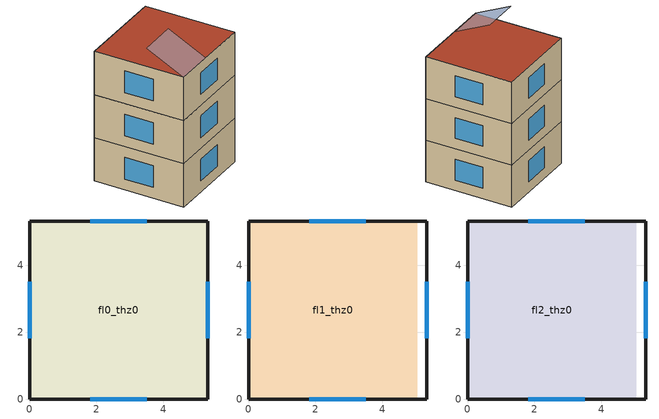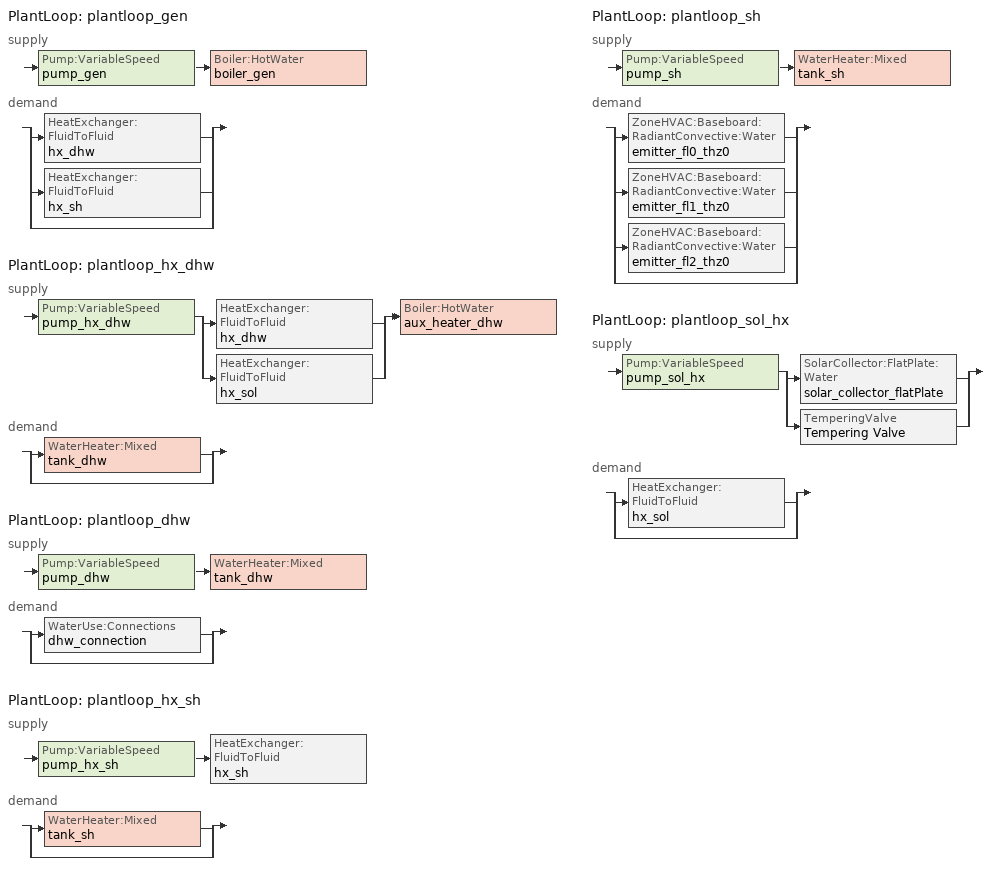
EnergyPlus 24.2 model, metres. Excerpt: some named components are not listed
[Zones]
fl0_thz0
 floor ground (Ground_construction_ground): 5.32,5.32 5.32,0 0,0 0,5.32 z0
 wall outside (Wall_construction): 0,0 5.32,0 5.32,5.32 0,5.32 0,0 z0:2.6
 window (Window_construction): 1.81,0 3.51,0 / 0,3.51 0,1.81 / 5.32,1.81 5.32,3.51 / 3.51,5.32 1.81,5.32 z0.65:1.95
fl1_thz0
 floor to fl0_thz0 (Ground_construction): 5.05,5.32 5.05,0 0,0 0,5.32 z2.6
 wall outside (Wall_construction): 0,0 5.32,0 5.32,5.32 0,5.32 0,0 z2.6:5.2
 window (Window_construction): 1.81,0 3.51,0 / 0,3.51 0,1.81 / 5.32,1.81 5.32,3.51 / 3.51,5.32 1.81,5.32 z3.25:4.55
fl2_thz0
 floor to fl1_thz0 (Ground_construction): 5.05,5.32 5.05,0 0,0 0,5.32 z5.2
 wall outside (Wall_construction): 0,0 5.32,0 5.32,5.32 0,5.32 0,0 z5.2:7.8
 window (Window_construction): 1.81,0 3.51,0 / 0,3.51 0,1.81 / 5.32,1.81 5.32,3.51 / 3.51,5.32 1.81,5.32 z5.85:7.15
 roof outside (Roof_construction): 5.32,0 5.32,5.32 0,5.32 0,0 z7.8
shading: 0,0,7.8 2.27,0,7.8 2.27,2.2,8.9 0,2.2,8.9
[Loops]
PlantLoop 'plantloop_gen'
 supply: Pump:VariableSpeed 'pump_gen' > Boiler:HotWater 'boiler_gen'
 demand: split
  | HeatExchanger:FluidToFluid 'hx_dhw'
  | HeatExchanger:FluidToFluid 'hx_sh'
  | bypass
PlantLoop 'plantloop_hx_dhw'
 supply: Pump:VariableSpeed 'pump_hx_dhw' > split
  | HeatExchanger:FluidToFluid 'hx_dhw'
  | HeatExchanger:FluidToFluid 'hx_sol'
  join > Boiler:HotWater 'aux_heater_dhw'
 demand: split
  | WaterHeater:Mixed 'tank_dhw'
  | bypass
PlantLoop 'plantloop_dhw'
 supply: Pump:VariableSpeed 'pump_dhw' > WaterHeater:Mixed 'tank_dhw'
 demand: split
  | WaterUse:Connections 'dhw_connection'
  | bypass
PlantLoop 'plantloop_hx_sh'
 supply: Pump:VariableSpeed 'pump_hx_sh' > HeatExchanger:FluidToFluid 'hx_sh'
 demand: split
  | WaterHeater:Mixed 'tank_sh'
  | bypass
PlantLoop 'plantloop_sh'
 supply: Pump:VariableSpeed 'pump_sh' > WaterHeater:Mixed 'tank_sh'
 demand: split
  | ZoneHVAC:Baseboard:RadiantConvective:Water 'emitter_fl0_thz0'
  | ZoneHVAC:Baseboard:RadiantConvective:Water 'emitter_fl1_thz0'
  | ZoneHVAC:Baseboard:RadiantConvective:Water 'emitter_fl2_thz0'
  | bypass
PlantLoop 'plantloop_sol_hx'
 supply: Pump:VariableSpeed 'pump_sol_hx' > split
  | SolarCollector:FlatPlate:Water 'solar_collector_flatPlate'
  | TemperingValve 'Tempering Valve'
 demand: split
  | HeatExchanger:FluidToFluid 'hx_sol'
  | bypass
[Building]
Building: North Axis {deg}=0; Loads Convergence Tolerance Value {W}=0.04; Temperature Convergence Tolerance Value {deltaC}=0.4; Solar Distribution=FullExterior; Maximum Number of Warmup Days=25; Minimum Number of Warmup Days=1
[Site:Location]
Tesserete: Latitude {deg}=46.067; Longitude {deg}=8.966; Time Zone {hr}=1; Elevation {m}=529
[SITE:GROUNDTEMPERATURE:BUILDINGSURFACE]
18, 18, 18, 18, 18, 18, 18, 18, 18, 18, 18, 18
[SITE:GROUNDTEMPERATURE:FCFACTORMETHOD]
January Ground Temperature=1.6; February Ground Temperature=0.7; March Ground Temperature=2.3; April Ground Temperature=4.8; May Ground Temperature=11.2; June Ground Temperature=16.2; July Ground Temperature=19.6; August Ground Temperature=20.6; September Ground Temperature=18.9; October Ground Temperature=15; November Ground Temperature=9.8; December Ground Temperature=5
[SITE:GROUNDTEMPERATURE:SHALLOW]
14, 14, 14, 14, 14, 14, 14, 14, 14, 14, 14, 14
[SITE:GROUNDTEMPERATURE:DEEP]
14, 14, 14, 14, 14, 14, 14, 14, 14, 14, 14, 14
[SizingPeriod:DesignDay] Day of Month=21; Dry-Bulb Temperature Range Modifier Type=DefaultMultipliers; Barometric Pressure {Pa}=96196; Rain Indicator=No; Snow Indicator=No; Daylight Saving Time Indicator=No; Begin Environment Reset Mode=FullResetAtBeginEnvironment
Name | Month | Day Type | Maximum Dry-Bulb Temperature {C} | Daily Dry-Bulb Temperature Range {deltaC} | Humidity Condition Type | Wetbulb or DewPoint at Maximum Dry-Bulb {C} | Wind Speed {m/s} | Wind Direction {deg} | Solar Model Indicator | ASHRAE Clear Sky Optical Depth for Beam Irradiance (taub) | ASHRAE Clear Sky Optical Depth for Diffuse Irradiance (taud) | Enthalpy at Maximum Dry-Bulb {J/kg} | Sky Clearness
Zuerich-Kloten Ann Clg .4% Condns DB=>MWB | 7 | SummerDesignDay | 30 | 11 | Wetbulb | 19.9 | 2.5 | 240 | ASHRAETau | 0.35 | 2.354
Zuerich-Kloten Ann Clg .4% Condns DP=>MDB | 7 | SummerDesignDay | 23.1 | 11 | Dewpoint | 18.2 | 2.5 | 240 | ASHRAETau | 0.35 | 2.354
Zuerich-Kloten Ann Clg .4% Condns Enth=>MDB | 7 | SummerDesignDay | 27.9 | 11 | Enthalpy |  | 2.5 | 240 | ASHRAETau | 0.35 | 2.354 | 61600
Zuerich-Kloten Ann Clg .4% Condns WB=>MDB | 7 | SummerDesignDay | 27.8 | 11 | Wetbulb | 20.7 | 2.5 | 240 | ASHRAETau | 0.35 | 2.354
Zuerich-Kloten Ann Htg 99.6% Condns DB | 1 | WinterDesignDay | -9.2 | 0 | Wetbulb | -9.2 | 1.9 | 30 | ASHRAEClearSky |  |  |  | 0
Zuerich-Kloten Ann Htg Wind 99.6% Condns WS=>MCDB | 1 | WinterDesignDay | 9 | 0 | Wetbulb | 9 | 11.1 | 30 | ASHRAEClearSky |  |  |  | 0
Zuerich-Kloten Ann Hum_n 99.6% Condns DP=>MCDB | 1 | WinterDesignDay | -7.7 | 0 | Dewpoint | -12.1 | 1.9 | 30 | ASHRAEClearSky |  |  |  | 0
[MATERIAL] Roughness=Rough; Thermal Absorptance=0.9
Name | Thickness | Conductivity | Density | Specific Heat | Solar Absorptance | Visible Absorptance
Gr2_L1 | 0.015 | 0.7 | 1600 | 1000 | 0.6 | 0.6
Gr2_L2 | 0.24 | 0.87 | 930 | 840 | 0.6 | 0.6
Gr2_L3 | 0.01 | 0.04 | 240 | 760 | 0.6 | 0.6
Gr2_L4 | 0.025 | 0.09 | 750 | 1300 | 0.6 | 0.6
Gr2_L5 | 0.02 | 0.47 | 700 | 1880 | 0.6 | 0.6
internal_ceiling_L1 | 0.1 | 1.4 | 2100 | 840 | 0.6 | 0.6
Ro1_L1 | 0.008 | 0.17 | 1050 | 1000 | 0.9 | 0.9
Ro1_L2 | 0.11 | 0.038 | 15 | 1500 | 0.6 | 0.6
Ro1_L4 | 0.024 | 0.13 | 450 | 1600 | 0.6 | 0.6
Wa1_L1 | 0.005 | 0.87 | 2085 | 840 | 0.6 | 0.6
Wa1_L2 | 0.17 | 0.038 | 15 | 1500 | 0.6 | 0.6
Wa1_L3 | 0.125 | 0.44 | 1200 | 840 | 0.6 | 0.6
Wa1_L4 | 0.01 | 0.7 | 1100 | 900 | 0.6 | 0.6
[Material]
insulation_layer: Roughness=Rough; Thickness {m}=0.03; Conductivity {W/m-K}=0.02; Density {kg/m3}=56.06; Specific Heat {J/kg-K}=1210; Thermal Absorptance=0.9; Solar Absorptance=0.7; Visible Absorptance=0.7
[CONSTRUCTION]
Ground_construction_ground: Gr2_L1, Gr2_L2, Gr2_L3, Gr2_L4, Gr2_L5
Ground_construction: insulation_layer, internal_ceiling_L1
Roof_construction: Ro1_L1, Ro1_L2, Ro1_L3, Ro1_L4
Wall_construction: Wa1_L1, Wa1_L2, Wa1_L3, Wa1_L4
Window_construction: Wi1_L1, Wi1_L2, Wi1_L3
[MATERIAL:NOMASS]
Ro1_L3: Roughness=Rough; Thermal Resistance=0.0210526; Thermal Absorptance=0.9; Solar Absorptance=0.7; Visible Absorptance=0.7
[WINDOWMATERIAL:GLAZING] Optical Data Type=SpectralAverage; Thickness=0.005; Solar Transmittance at Normal Incidence=0.775; Front Side Solar Reflectance at Normal Incidence=0.071; Back Side Solar Reflectance at Normal Incidence=0.071; Visible Transmittance at Normal Incidence=0.881; Front Side Visible Reflectance at Normal Incidence=0.08; Back Side Visible Reflectance at Normal Incidence=0.08; Infrared Transmittance at Normal Incidence=0; Front Side Infrared Hemispherical Emissivity=0.84; Back Side Infrared Hemispherical Emissivity=0.84; Conductivity=0.9; Dirt Correction Factor for Solar and Visible Transmittance=1; Solar Diffusing=No; Youngs modulus=72000000000; Poissons ratio=0.22
Wi1_L1; Wi1_L3
[WINDOWMATERIAL:GAS]
Wi1_L2: Gas Type=Air; Thickness=0.01
[WINDOWMATERIAL:SHADE]
Shade0101: Solar Transmittance=0.31; Solar Reflectance=0.5; Visible Transmittance=0.31; Visible Reflectance=0.5; Infrared Hemispherical Emissivity=0.9; Infrared Transmittance=0; Thickness=0.001; Conductivity=0.9; Shade to Glass Distance=0.1; Top Opening Multiplier=0; Bottom Opening Multiplier=0; LeftSide Opening Multiplier=0; RightSide Opening Multiplier=0; Airflow Permeability=0
[Zone] Multiplier=1; Part of Total Floor Area=Yes
fl0_thz0; fl1_thz0; fl2_thz0
[Space]
Name | Zone
fl0_thz0 Space | fl0_thz0
fl1_thz0 Space | fl1_thz0
fl2_thz0 Space | fl2_thz0
[Sizing:Zone] Zone Cooling Design Supply Air Temperature Input Method=SupplyAirTemperature; Zone Cooling Design Supply Air Temperature {C}=14; Zone Cooling Design Supply Air Temperature Difference {deltaC}=11.11; Zone Heating Design Supply Air Temperature Input Method=SupplyAirTemperature; Zone Heating Design Supply Air Temperature {C}=40; Zone Heating Design Supply Air Temperature Difference {deltaC}=11.11; Zone Cooling Design Supply Air Humidity Ratio {kgWater/kgDryAir}=0.0085; Zone Heating Design Supply Air Humidity Ratio {kgWater/kgDryAir}=0.008; Cooling Design Air Flow Method=DesignDay; Cooling Design Air Flow Rate {m3/s}=0; Cooling Minimum Air Flow per Zone Floor Area {m3/s-m2}=0.000762; Cooling Minimum Air Flow {m3/s}=0; Cooling Minimum Air Flow Fraction=0; Heating Design Air Flow Method=DesignDay; Heating Design Air Flow Rate {m3/s}=0; Heating Maximum Air Flow per Zone Floor Area {m3/s-m2}=0.002032; Heating Maximum Air Flow {m3/s}=0.141576; Heating Maximum Air Flow Fraction=0.3; Account for Dedicated Outdoor Air System=No; Zone Load Sizing Method=Sensible Load Only No Latent Load; Zone Latent Cooling Design Supply Air Humidity Ratio Input Method=HumidityRatioDifference; Zone Cooling Design Supply Air Humidity Ratio Difference {kgWater/kgDryAir}=0.005; Zone Latent Heating Design Supply Air Humidity Ratio Input Method=HumidityRatioDifference; Zone Humidification Design Supply Air Humidity Ratio Difference {kgWater/kgDryAir}=0.005; Type of Space Sum to Use=Coincident
Name | Design Specification Outdoor Air Object
fl0_thz0 | fl0_thz0 DSOA Space List
fl1_thz0 | fl1_thz0 DSOA Space List
fl2_thz0 | fl2_thz0 DSOA Space List
[DesignSpecification:OutdoorAir:SpaceList]
Name | Space Name 1 | Space Design Specification Outdoor Air Object Name 1
fl0_thz0 DSOA Space List | fl0_thz0 Space | outdoorair_fl0_thz0
fl1_thz0 DSOA Space List | fl1_thz0 Space | outdoorair_fl1_thz0
fl2_thz0 DSOA Space List | fl2_thz0 Space | outdoorair_fl2_thz0
[DesignSpecification:OutdoorAir] Outdoor Air Method=Sum; Outdoor Air Flow per Person {m3/s-person}=0; Outdoor Air Flow per Zone Floor Area {m3/s-m2}=0.000305556; Outdoor Air Flow per Zone {m3/s}=0; Outdoor Air Flow Air Changes per Hour {1/hr}=0
outdoorair_fl0_thz0; outdoorair_fl1_thz0; outdoorair_fl2_thz0
[WindowShadingControl] Shading Type=ExteriorShade; Shading Control Type=OnIfHighSolarOnWindow; Setpoint {W/m2, W or deg C}=90; Shading Control Is Scheduled=No; Glare Control Is Active=No; Shading Device Material=Shade0101; Type of Slat Angle Control for Blinds=FixedSlatAngle; Multiple Surface Control Type=Sequential
Name | Zone | Fenestration Surface Name 1
shade_control_fl0_thz0_W3 | fl0_thz0 | fl0_thz0_Wall_3_Win
shade_control_fl0_thz0_W0 | fl0_thz0 | fl0_thz0_Wall_0_Win
shade_control_fl0_thz0_W2 | fl0_thz0 | fl0_thz0_Wall_2_Win
shade_control_fl0_thz0_W1 | fl0_thz0 | fl0_thz0_Wall_1_Win
shade_control_fl1_thz0_W3 | fl1_thz0 | fl1_thz0_Wall_3_Win
shade_control_fl1_thz0_W0 | fl1_thz0 | fl1_thz0_Wall_0_Win
shade_control_fl1_thz0_W2 | fl1_thz0 | fl1_thz0_Wall_2_Win
shade_control_fl1_thz0_W1 | fl1_thz0 | fl1_thz0_Wall_1_Win
shade_control_fl2_thz0_W3 | fl2_thz0 | fl2_thz0_Wall_3_Win
shade_control_fl2_thz0_W0 | fl2_thz0 | fl2_thz0_Wall_0_Win
shade_control_fl2_thz0_W2 | fl2_thz0 | fl2_thz0_Wall_2_Win
shade_control_fl2_thz0_W1 | fl2_thz0 | fl2_thz0_Wall_1_Win
[Lights] Schedule=SFH_NOMINAL_lighting_fraction_schedule; Design Level Calculation Method=Watts/Area; Watts per Floor Area {W/m2}=2.74; Return Air Fraction=0; Fraction Radiant=0.4; Fraction Visible=0.2; Fraction Replaceable=1; Return Air Fraction Calculated from Plenum Temperature=No; Return Air Fraction Function of Plenum Temperature Coefficient 1=0; Return Air Fraction Function of Plenum Temperature Coefficient 2 {1/K}=0
Name | Zone or ZoneList or Space or SpaceList
fl0_thz0_Lights | fl0_thz0 Space
fl1_thz0_Lights | fl1_thz0 Space
fl2_thz0_Lights | fl2_thz0 Space
[People] Number of People Schedule=SFH_NOMINAL_occupancy_fraction_schedule; Number of People Calculation Method=People; Number of People=1; Fraction Radiant=0.3; Sensible Heat Fraction=autocalculate; Activity Level Schedule=SFH_NOMINAL_activity_schedule; Carbon Dioxide Generation Rate {m3/s-W}=3.82e-08; Enable ASHRAE 55 Comfort Warnings=No
Name | Zone or ZoneList or Space or SpaceList
fl0_thz0_People | fl0_thz0 Space
fl1_thz0_People | fl1_thz0 Space
fl2_thz0_People | fl2_thz0 Space
[ElectricEquipment] Schedule=SFH_NOMINAL_electric_appliances_fraction_schedule; Design Level Calculation Method=Watts/Area; Watts per Floor Area {W/m2} (def. 8)=8; Fraction Latent=0; Fraction Radiant=0; Fraction Lost=1
Name | Zone or ZoneList or Space or SpaceList
fl0_thz0_Appliances | fl0_thz0 Space
fl1_thz0_Appliances | fl1_thz0 Space
fl2_thz0_Appliances | fl2_thz0 Space
[ZoneInfiltration:DesignFlowRate] Design Flow Rate Calculation Method=AirChanges/Hour; Air Changes per Hour {1/hr}=0.16
Name | Zone or ZoneList or Space or SpaceList | Schedule
infiltration_fl0_thz0 | fl0_thz0 Space | schedule_infiltration_fl0_thz0
infiltration_fl1_thz0 | fl1_thz0 Space | schedule_infiltration_fl1_thz0
infiltration_fl2_thz0 | fl2_thz0 Space | schedule_infiltration_fl2_thz0
[ZoneVentilation:WindandStackOpenArea] Opening Area {m2}=4; Opening Effectiveness=Autocalculate; Effective Angle {deg}=0; Height Difference {m}=0; Discharge Coefficient for Opening=Autocalculate; Minimum Indoor Temperature {C}=25; Maximum Indoor Temperature {C}=100; Delta Temperature {deltaC}=1; Minimum Outdoor Temperature {C}=10; Maximum Outdoor Temperature {C}=25; Maximum Wind Speed {m/s}=40
Name | Zone or Space | Opening Area Fraction Schedule
forcedVentilation_fl0_thz0 | fl0_thz0 | schedule_forcedVentilation_fl0_thz0
forcedVentilation_fl1_thz0 | fl1_thz0 | schedule_forcedVentilation_fl1_thz0
forcedVentilation_fl2_thz0 | fl2_thz0 | schedule_forcedVentilation_fl2_thz0
[ZoneControl:Thermostat:OperativeTemperature] Radiative Fraction Input Mode=Constant; Fixed Radiative Fraction=0.5; Adaptive Comfort Model Type !!!! adaptive comfort models only apply to cooling mode=AdaptiveASH55CentralLine
fl0_thz0 Thermostat; fl1_thz0 Thermostat; fl2_thz0 Thermostat
[ZoneControl:Thermostat] Temperature Difference Between Cutout And Setpoint {deltaC}=0
Name | Zone or ZoneList | Control Type Schedule | Control 1
fl0_thz0 Thermostat | fl0_thz0 | schedule_thermostatControl_fl0_thz0 | thermostatControl_fl0_thz0
fl1_thz0 Thermostat | fl1_thz0 | schedule_thermostatControl_fl1_thz0 | thermostatControl_fl1_thz0
fl2_thz0 Thermostat | fl2_thz0 | schedule_thermostatControl_fl2_thz0 | thermostatControl_fl2_thz0
[ThermostatSetpoint:DualSetpoint]
Name | Heating Setpoint Temperature Schedule | Cooling Setpoint Temperature Schedule
thermostatControl_fl0_thz0 | schedule_heatingsetpoint_fl0_thz0 | schedule_coolingsetpoint_fl0_thz0
thermostatControl_fl1_thz0 | schedule_heatingsetpoint_fl1_thz0 | schedule_coolingsetpoint_fl1_thz0
thermostatControl_fl2_thz0 | schedule_heatingsetpoint_fl2_thz0 | schedule_coolingsetpoint_fl2_thz0
[PlantLoop] Fluid Type=Water; Maximum Loop Temperature {C}=100; Minimum Loop Temperature {C}=0; Maximum Loop Flow Rate {m3/s}=Autosize; Minimum Loop Flow Rate {m3/s}=0; Plant Loop Volume {m3}=Autocalculate; Load Distribution Scheme=SequentialLoad; Plant Loop Demand Calculation Scheme=SingleSetpoint; Common Pipe Simulation=None
Name | Plant Equipment Operation Scheme
plantloop_gen | plantloop_gen Operation Schemes
plantloop_hx_dhw | plantloop_hx_dhw Operation Schemes
plantloop_dhw | plantloop_dhw Operation Schemes
plantloop_hx_sh | plantloop_hx_sh Operation Schemes
plantloop_sh | plantloop_sh Operation Schemes
plantloop_sol_hx | plantloop_sol_hx Operation Schemes
[Sizing:Plant] Loop Type=Heating; Loop Design Temperature Difference {deltaC}=2; Sizing Option=NonCoincident; Zone Timesteps in Averaging Window=1; Coincident Sizing Factor Mode=None
Name | Design Loop Exit Temperature {C}
plantloop_gen; plantloop_hx_dhw; plantloop_dhw; plantloop_hx_sh; plantloop_sh | 58
plantloop_sol_hx | 90
[SetpointManager:Scheduled] Control Variable=Temperature
Name | Schedule | Setpoint Node or NodeList
setpoint_loop_gen | schedule_setpoint_loop_gen | node_gen_5
setpoint_loop_hx_dhw | schedule_setpoint_loop_hx_dhw | node_hx_dhw_6
setpoint_loop_dhw | schedule_setpoint_loop_dhw | node_dhw_5
setpoint_loop_hx_sh | schedule_setpoint_loop_hx_sh | node_hx_sh_5
setpoint_loop_sh | schedule_setpoint_loop_sh | node_sh_5
setpoint_loop_sol_hx | schedule_setpoint_loop_sol_hx | node_sol_hx_5
[Pump:VariableSpeed] Design Maximum Flow Rate {m3/s}=Autosize; Design Power Consumption {W}=Autosize; Motor Efficiency=0.9; Fraction of Motor Inefficiencies to Fluid Stream=0; Coefficient 1 of the Part Load Performance Curve=0; Coefficient 2 of the Part Load Performance Curve=1; Coefficient 3 of the Part Load Performance Curve=0; Coefficient 4 of the Part Load Performance Curve=0; Design Minimum Flow Rate {m3/s}=0; Pump Control Type=Intermittent; Design Power Sizing Method=PowerPerFlowPerPressure; Design Electric Power per Unit Flow Rate {W/(m3/s)}=348701.1; Design Shaft Power per Unit Flow Rate per Unit Head {W/((m3/s)-Pa)}=1.28205; Design Minimum Flow Rate Fraction=0
Name | Design Pump Head {Pa} ( def. 179352) | Skin Loss Radiative Fraction | Design Pump Head {Pa} ( def. 179352) (def. 30000)
pump_gen; pump_hx_dhw; pump_dhw; pump_sh; pump_sol_hx | 20000 | 0.5
pump_hx_sh |  | 1 | 20000
[PlantEquipmentList]
plantloop_gen Heating Equipment List: Boiler:HotWater, boiler_gen
plantloop_hx_dhw Heating Equipment List: HeatExchanger:FluidToFluid, hx_sol, HeatExchanger:FluidToFluid, hx_dhw, Boiler:HotWater, aux_heater_dhw
plantloop_dhw Heating Equipment List: WaterHeater:Mixed, tank_dhw
plantloop_hx_sh Heating Equipment List: HeatExchanger:FluidToFluid, hx_sh
plantloop_sh Heating Equipment List: WaterHeater:Mixed, tank_sh
plantloop_sol_hx Heating Equipment List: SolarCollector:FlatPlate:Water, solar_collector_flatPlate
[Boiler:HotWater] Nominal Thermal Efficiency=0.88; Efficiency Curve Temperature Evaluation Variable=LeavingBoiler; Normalized Boiler Efficiency Curve=Boiler Efficiency; Design Water Flow Rate {m3/s}=Autosize; Minimum Part Load Ratio=0; Maximum Part Load Ratio=1; Optimum Part Load Ratio=1; Water Outlet Upper Temperature Limit {C}=99; On Cycle Parasitic Electric Load {W}=0; Sizing Factor=1; Off Cycle Parasitic Fuel Load {W}=0
Name | Fuel Type | Nominal Capacity {W} | Boiler Flow Mode | Boiler Flow Mode (NotModulated/LeavingSetpointModulated)
boiler_gen | Diesel | 20000 | NotModulated
aux_heater_dhw | Electricity | 1500 |  | LeavingSetpointModulated
[HeatExchanger:FluidToFluid] Loop Demand Side Design Flow Rate {m3/s}=Autosize; Loop Supply Side Design Flow Rate {m3/s}=Autosize; Heat Exchange Model Type=Ideal; Heat Exchanger U-Factor Times Area Value {W/K}=Autosize; Control Type=UncontrolledOn; Minimum Temperature Difference to Activate Heat Exchanger {deltaC}=0.01; Heat Transfer Metering End Use Type=LoopToLoop; Component Override Cooling Control Temperature Mode=Loop; Sizing Factor=1; Operation Minimum Temperature Limit {C}=0; Operation Maximum Temperature Limit {C}=100
Name | Availability Schedule
hx_dhw | HX_DHW_OnOff
hx_sh | HX_SH_OnOff
hx_sol | schedule_hx_sol_availability
[PlantEquipmentOperationSchemes] Control Scheme Object Type 1=PlantEquipmentOperation:HeatingLoad; Control Scheme Schedule Name 1=Always On Discrete
Name | Control Scheme Name 1
plantloop_gen Operation Schemes | plantloop_gen Heating Operation Scheme
plantloop_hx_dhw Operation Schemes | plantloop_hx_dhw Heating Operation Scheme
plantloop_dhw Operation Schemes | plantloop_dhw Heating Operation Scheme
plantloop_hx_sh Operation Schemes | plantloop_hx_sh Heating Operation Scheme
plantloop_sh Operation Schemes | plantloop_sh Heating Operation Scheme
plantloop_sol_hx Operation Schemes | plantloop_sol_hx Heating Operation Scheme
[PlantEquipmentOperation:HeatingLoad] Load Range Lower Limit 1 {W}=0; Load Range Upper Limit 1 {W}=1000000000
Name | Range Equipment List Name 1
plantloop_gen Heating Operation Scheme | plantloop_gen Heating Equipment List
plantloop_hx_dhw Heating Operation Scheme | plantloop_hx_dhw Heating Equipment List
plantloop_dhw Heating Operation Scheme | plantloop_dhw Heating Equipment List
plantloop_hx_sh Heating Operation Scheme | plantloop_hx_sh Heating Equipment List
plantloop_sh Heating Operation Scheme | plantloop_sh Heating Equipment List
plantloop_sol_hx Heating Operation Scheme | plantloop_sol_hx Heating Equipment List
[WaterHeater:Mixed] Heater Control Type=Cycle; Heater Maximum Capacity {W}=0; Heater Ignition Minimum Flow Rate {m3/s}=0; Heater Ignition Delay {s}=0; Off Cycle Parasitic Fuel Consumption Rate {W}=20; Off Cycle Parasitic Heat Fraction to Tank=0.8; On Cycle Parasitic Fuel Consumption Rate {W}=0; On Cycle Parasitic Heat Fraction to Tank=0; Ambient Temperature Indicator=Schedule; Ambient Temperature Schedule=tank_env_temperature; Off Cycle Loss Coefficient to Ambient Temperature {W/K}=6; Off Cycle Loss Fraction to Zone=1; On Cycle Loss Coefficient to Ambient Temperature {W/K}=6; On Cycle Loss Fraction to Zone=1; Use Side Effectiveness=1; Source Side Effectiveness=1; Use Side Design Flow Rate {m3/s}=Autosize; Source Side Design Flow Rate {m3/s}=Autosize; Source Side Flow Control Mode=StorageTank
Name | Tank Volume {m3} | Setpoint Temperature Schedule | Deadband Temperature Difference {deltaC} | Maximum Temperature Limit {C} | Heater Fuel Type | Heater Thermal Efficiency | Off Cycle Parasitic Fuel Type | On Cycle Parasitic Fuel Type | Indirect Water Heating Recovery Time {hr} SYSTEM SENSITIVE
tank_dhw | 5 | setpoint_tank_dhw | 0.1 | 80 | Electricity | 0.9 | Electricity | Electricity | 1.5
tank_sh | 369 | setpoint_tank_sh | 0.01 | 82.22 | NaturalGas | 0.8 | NaturalGas | NaturalGas | 0.1
[WaterUse:Connections]
dhw_connection: setpoint_dhw_use, dhw_fl0_thz0, dhw_fl1_thz0, dhw_fl2_thz0
[WaterUse:Equipment] Peak Flow Rate {m3/s} (3.0e-5 ~= 3100 kWh/dwelling/yr heating energy for DHW. Ref = 850 kWh/yr per person for DHW in Switzerland)=1.38889e-05; Target Temperature Schedule=schedule_targetTemperature; Sensible Fraction Schedule=schedule_sensibleFraction_dhw; Latent Fraction Schedule=schedule_latentFraction_dhw
Name | Flow Rate Fraction Schedule | Zone
dhw_fl0_thz0 | schedule_dhw_use_fl0_thz0 | fl0_thz0
dhw_fl1_thz0 | schedule_dhw_use_fl1_thz0 | fl1_thz0
dhw_fl2_thz0 | schedule_dhw_use_fl2_thz0 | fl2_thz0
[AvailabilityManager:Scheduled] Schedule=schedule_summer_off
plantloop_hx_sh_avail_manager; plantloop_sh_avail_manager
[Zone equipment]
fl0_thz0: emitter_fl0_thz0
fl1_thz0: emitter_fl1_thz0
fl2_thz0: emitter_fl2_thz0
[ZoneHVAC:Baseboard:RadiantConvective:Water] Availability Schedule=schedule_availability_emitter; Rated Average Water Temperature {C} VAR=37.5; Rated Water Mass Flow Rate {kg/s}=0.063; Heating Design Capacity {W}=Autosize; Maximum Water Flow Rate {m3/s}=AutoSize; Fraction of Radiant Energy to Surface 1=0.035; Fraction of Radiant Energy to Surface 2=0.09625; Fraction of Radiant Energy to Surface 3=0.09625; Fraction of Radiant Energy to Surface 4=0.28; Fraction of Radiant Energy to Surface 5=0.09625; Fraction of Radiant Energy to Surface 6=0.09625
Name | Design Object | Surface Name 1 | Surface Name 2 | Surface Name 3 | Surface Name 4 | Surface Name 5 | Surface Name 6
emitter_fl0_thz0 | emitter_fl0_thz0 Design | fl0_thz0_GroundFloor | fl0_thz0_Wall_1 | fl0_thz0_Wall_0 | fl0_thz0_Roof | fl0_thz0_Wall_2 | fl0_thz0_Wall_3
emitter_fl1_thz0 | emitter_fl1_thz0 Design | fl1_thz0_GroundFloor | fl1_thz0_Wall_1 | fl1_thz0_Wall_0 | fl1_thz0_Roof | fl1_thz0_Wall_2 | fl1_thz0_Wall_3
emitter_fl2_thz0 | emitter_fl2_thz0 Design | fl2_thz0_GroundFloor | fl2_thz0_Wall_1 | fl2_thz0_Wall_0 | fl2_thz0_Roof | fl2_thz0_Wall_2 | fl2_thz0_Wall_3
[ZoneHVAC:Baseboard:RadiantConvective:Water:Design] Heating Design Capacity Method=HeatingDesignCapacity; Fraction of Autosized Heating Design Capacity=1; Convergence Tolerance (0.2 is ok)=0.2; Fraction Radiant=0.2; Fraction of Radiant Energy Incident on People=0.3
emitter_fl0_thz0 Design; emitter_fl1_thz0 Design; emitter_fl2_thz0 Design
[AvailabilityManager:DifferentialThermostat]
plantloop_sol_hx_availabilityManager: Temperature Difference On Limit {deltaC}=10; Temperature Difference Off Limit {deltaC}=2
[SolarCollector:FlatPlate:Water]
solar_collector_flatPlate: SolarCollectorPerformance=solar_collector_flatPlate_performance; Surface=solar_panels_surface_0
[SolarCollectorPerformance:FlatPlate]
solar_collector_flatPlate_performance: Gross Area {m2}=3.7162; Test Fluid=Water; Test Flow Rate {m3/s}=3.85e-05; Test Correlation Type=Inlet; Coefficient 1 of Efficiency Equation=0.691; Coefficient 2 of Efficiency Equation {W/m2-K}=-3.396; Coefficient 3 of Efficiency Equation {W/m2-K2}=-0.00193; Coefficient 2 of Incident Angle Modifier=-0.1939; Coefficient 3 of Incident Angle Modifier=-0.0055
[SCHEDULE:FILE] File=.\templates\profiles\SIA2024_SFH_nominal.csv; Rows to Skip at Top=1; Number of Hours of Data=8760; Column Separator=Semicolon; Interpolate to Timestep=Yes
Name | Column Number
SFH_NOMINAL_lighting_fraction_schedule | 5
SFH_NOMINAL_activity_schedule | 3
SFH_NOMINAL_electric_appliances_fraction_schedule | 4
[Schedule:File]
SFH_NOMINAL_occupancy_fraction_schedule: File=.\templates\profiles\SIA2024_SFH_nominal.csv; Column Number=2; Rows to Skip at Top=1; Number of Hours of Data=8760; Column Separator=Semicolon; Interpolate to Timestep=Yes
[Schedule:Constant]
schedule_infiltration_fl0_thz0; schedule_infiltration_fl1_thz0; schedule_infiltration_fl2_thz0; schedule_hx_sol_availability; Always On Discrete: 1
schedule_setpoint_loop_gen; schedule_setpoint_loop_hx_sh; schedule_setpoint_loop_sh: 37.5
HX_DHW_OnOff: OnOff, 0
schedule_setpoint_loop_hx_dhw; schedule_setpoint_loop_dhw; setpoint_dhw_use; schedule_targetTemperature: 50
schedule_sensibleFraction_dhw; schedule_latentFraction_dhw: 0.05
schedule_setpoint_loop_sol_hx: 90
[Schedule:Compact]
schedule_forcedVentilation_fl0_thz0; schedule_forcedVentilation_fl1_thz0; schedule_forcedVentilation_fl2_thz0: Through: 12/31, For: AllDays, until: 8:00, 1, Until: 23:00, 0, Until: 24:00, 1
schedule_thermostatControl_fl0_thz0; schedule_thermostatControl_fl1_thz0; schedule_thermostatControl_fl2_thz0: Through: 12/31, For: AllDays, Until: 24:00, 4
schedule_heatingsetpoint_fl0_thz0; schedule_heatingsetpoint_fl1_thz0; schedule_heatingsetpoint_fl2_thz0: Through: 12/31, For: AllDays, Until: 12:00, 24, Until: 12:15, 24.05, Until: 12:30, 24.11, Until: 12:45, 24.16, Until: 13:00, 24.21, Until: 13:15, 24.26, Until: 13:30, 24.32, Until: 13:45, 24.37, Until: 14:00, 24.42, Until: 14:15, 24.47, Until: 14:30, 24.53, Until: 14:45, 24.58, Until: 15:00, 24.63, Until: 15:15, 24.68, Until: 15:30, 24.74, Until: 15:45, 24.79, Until: 16:00, 24.84, Until: 16:15, 24.89, Until: 16:30, 24.95, Until: 16:45, 25, Until: 17:00, 24, Until: 19:00, 24, Until 24:00, 24
schedule_coolingsetpoint_fl0_thz0; schedule_coolingsetpoint_fl1_thz0; schedule_coolingsetpoint_fl2_thz0: Through: 12/31, For: AllDays, Until: 24:00, 28
HX_SH_OnOff: OnOff, Through: 5/15, For: AllDays, Until: 24:00, 1, Through: 9/30, For: AllDays, Until: 24:00, 0, Through: 12/31, For: AllDays, Until: 24:00, 1
setpoint_tank_dhw: Through: 12/31, For: AllDays, Until:  12:00, 50, Until: 17:00, 51, Until: 24:00, 50
schedule_dhw_use_fl0_thz0; schedule_dhw_use_fl1_thz0; schedule_dhw_use_fl2_thz0: Through: 12/31, For: Weekdays, Until: 01:00, 0.017, Until: 02:00, 0.009, Until: 04:00, 0.005, Until: 04:00, 0.003, Until: 05:00, 0.004, Until: 06:00, 0.006, Until: 07:00, 0.033, Until: 08:00, 0.062, Until: 09:00, 0.084, Until: 10:00, 0.058, Until: 11:00, 0.05, Until: 12:00, 0.05, Until: 13:00, 0.058, Until: 14:00, 0.06, Until: 15:00, 0.047, Until: 16:00, 0.041, Until: 17:00, 0.038, Until: 18:00, 0.045, Until: 19:00, 0.056, Until: 20:00, 0.066, Until: 21:00, 0.064, Until: 22:00, 0.061, Until: 23:00, 0.05, Until: 24:00, 0.034, For: AllOtherDays, Until: 01:00, 0.019, Until: 02:00, 0.012, Until: 04:00, 0.007, Until: 04:00, 0.004, Until: 05:00, 0.002, Until: 06:00, 0.004, Until: 07:00, 0.003, Until: 08:00, 0.009, Until: 09:00, 0.028, Until: 10:00, 0.054, Until: 11:00, 0.09, Until: 12:00, 0.087, Until: 13:00, 0.077, Until: 14:00, 0.075, Until: 15:00, 0.06, Until: 16:00, 0.053, Until: 17:00, 0.055, Until: 18:00, 0.053, Until: 19:00, 0.061, Until: 20:00, 0.062, Until: 21:00, 0.071, Until: 22:00, 0.05, Until: 23:00, 0.034, Until: 24:00, 0.027
schedule_summer_off: Through: 05/14, For: AllDays, Until: 24:00, 1, Through: 09/30, For: AllDays, Until: 24:00, 0, Through: 12/31, For: AllDays, Until: 24:00, 1
tank_env_temperature: Through: 12/31, For: AllDays, Until: 24:00, 18
schedule_availability_emitter: Through: 5/15, For: AllDays, Until: 24:00, 1, Through: 9/30, For: AllDays, Until: 24:00, 0, Through: 12/31, For: AllDays, Until: 24:00, 1
setpoint_tank_sh: Through: 5/15, For: AllDays, Until: 12:00, 37.5, Until: 17:00, 38.5, Until: 24:00, 37.5, Through: 9/30, For: AllDays, Until: 24:00, 10, Through: 12/31, For: AllDays, Until: 12:00, 37.5, Until: 17:00, 38.5, Until: 24:00, 37.5
[Curve:Biquadratic]
Boiler Efficiency: Coefficient1 Constant=1; Coefficient2 x=0; Coefficient3 x**2=0; Coefficient4 y=0; Coefficient5 y**2=0; Coefficient6 x*y=0; Minimum Value of x {BasedOnField A2}=0; Maximum Value of x {BasedOnField A2}=1; Minimum Value of y {BasedOnField A3}=0; Maximum Value of y {BasedOnField A3}=1
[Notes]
COMMON INSTANCES - ENERGYPLUS VERSION
COMMON INSTANCES - SIMULATION FEATURES
COMMON INSTANCES - BUILDING AND LOCATION FEATURES
